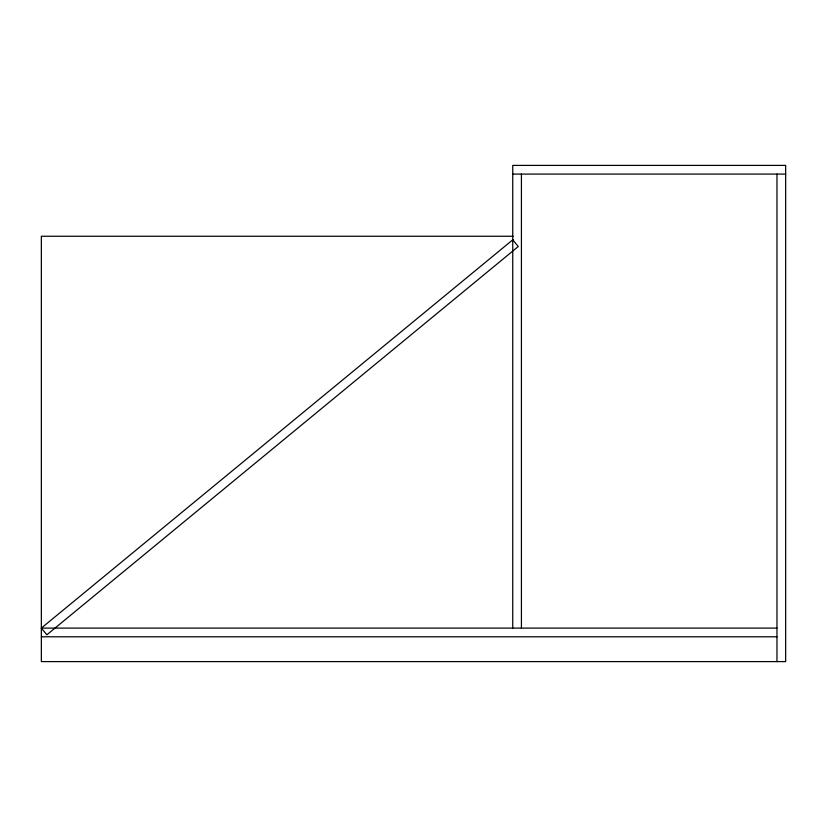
<?xml version="1.0" encoding="UTF-8"?>
<svg xmlns="http://www.w3.org/2000/svg" width="827" height="827" viewBox="0 0 827 827"><rect width="100%" height="100%" fill="white"/><g stroke="black" fill="none" stroke-linecap="round" stroke-linejoin="round"><path stroke-width="1.24" d="M512.74 239.83L518.26 246.529L46.87 634.805L41.35 628.106L513.091 239.541M512.74 174.083L785.65 174.083M513.216 236.253L41.35 236.253L41.35 661.6L785.65 661.6L785.65 165.4L512.74 165.4L512.74 628.106M41.35 628.106L776.966 628.106M41.35 636.79L776.966 636.79M776.966 174.083L776.966 661.6M521.423 174.083L521.423 628.106"/></g></svg>
